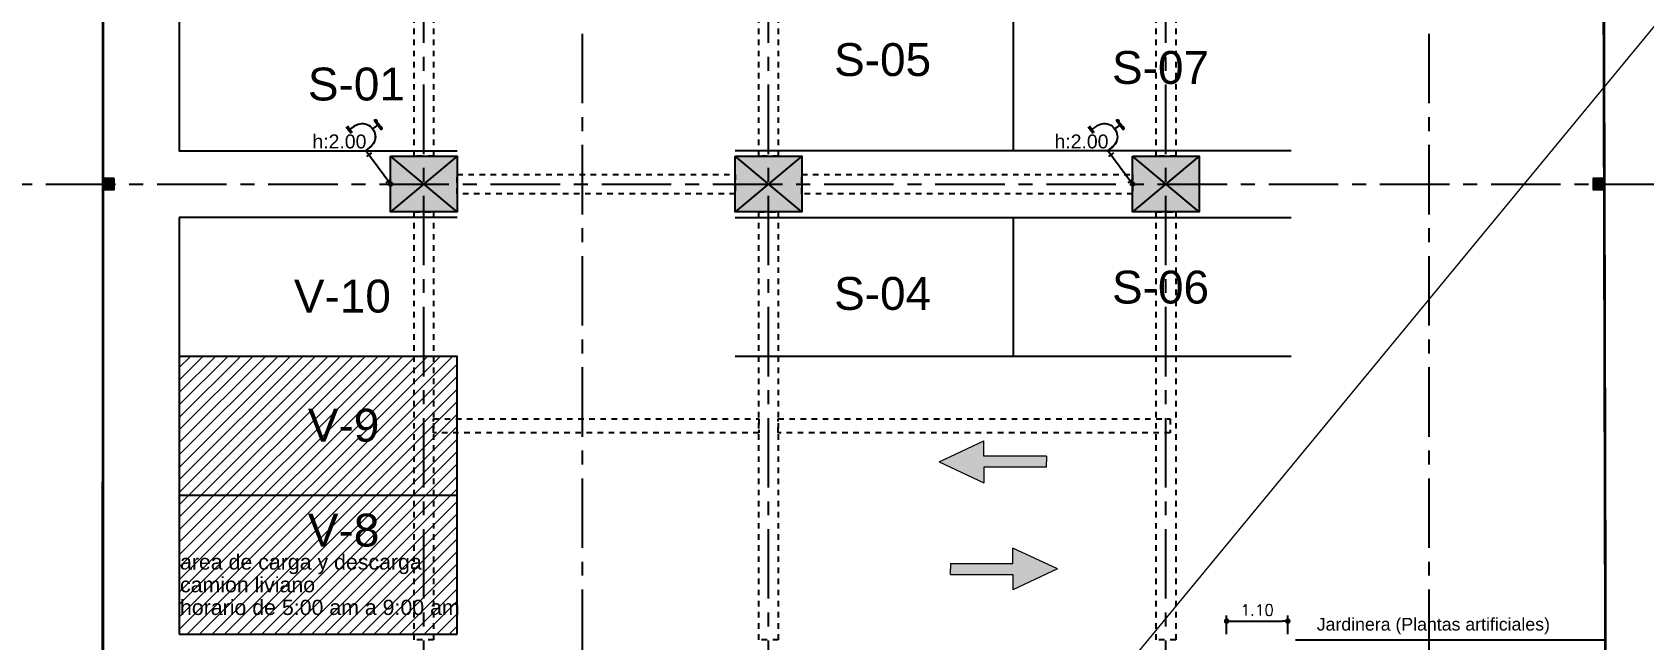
# Model space of a CAD drawing. Header units: metres. Extents: x -598 to 357, y -242 to 574.
# Drawn here: x -318.23 to -289.24, y 438.09 to 449.03 of the extents above; entities that cross this region are included whole.
import ezdxf

# ---------------------------------------------------------------- set-up
doc = ezdxf.new("R2010")
doc.units = ezdxf.units.M
doc.header["$PDMODE"] = 3
for name, pattern in [('xref_Nivel PB$0$CENTERX2', [4, 2.5, -0.5, 0.5, -0.5]), ('xref_Nivel PB$0$PHANTOM', [63.5, 31.75, -6.35, 6.35, -6.35, 6.35, -6.35]), ('Zxref_Eje_Pb$0$HIDDEN2', [0.1875, 0.125, -0.0625]), ('Zxref_Eje_Pb$0$ZXREF-EJES NTECH$0$XREF-EJES$0$CENTERX2', [4, 2.5, -0.5, 0.5, -0.5])]:
    doc.linetypes.add(name, pattern=pattern)
doc.layers.add('Muro Mamspoteria', color=5, linetype='Continuous', lineweight=9)
doc.layers.add('PARQUEOS', color=252, linetype='Continuous', lineweight=0)
for name, color, linetype in [('xref_Nivel PB$0$C-corte', 240, 'xref_Nivel PB$0$PHANTOM'), ('xref_Nivel PB$0$G-grifo', 150, 'Continuous'), ('xref_Nivel PB$0$M-muro mamposteria', 5, 'Continuous'), ('xref_Nivel PB$0$N-nivel', 2, 'Continuous'), ('xref_Nivel PB$0$P-parqueo', 8, 'Continuous'), ('xref_Nivel PB$0$T-texto', 2, 'Continuous'), ('xref_Nivel PB$0$V-vidrio', 1, 'Continuous'), ('xref_Nivel PB$0$xref_Nivel PB$0$POTABLE', 150, 'Continuous'), ('xref_Nivel PB$0$Z-XREF', 7, 'Continuous'), ('Zxref_Eje_Pb$0$EJE-Columna', 4, 'Continuous'), ('Zxref_Eje_Pb$0$EJE-Linea', 8, 'Continuous'), ('Zxref_Eje_Pb$0$EJE-Viga', 8, 'Zxref_Eje_Pb$0$HIDDEN2'), ('Zxref_Eje_Pb$0$EJE_POLIGONO', 6, 'Continuous')]:
    doc.layers.add(name, color=color, linetype=linetype)
doc.layers.add('xref_Nivel PB$0$S-señalizacion', color=253, linetype='Continuous', lineweight=0, transparency=0.2)
doc.styles.add('xref_Nivel PB$0$E-DIM', font='romans.shx')
doc.styles.add('xref_Nivel PB$0$Standard', font='arial.ttf')
doc.styles.add('xref_Nivel PB$0$TS', font='arial.ttf')
doc.dimstyles.new('xref_Nivel PB$0$EJES_100_2', dxfattribs={"dimtxt": 0.2, "dimasz": 0.1, "dimexe": 0.1, "dimexo": 0.1, "dimgap": 0.1, "dimtad": 1, "dimzin": 0, "dimdsep": 46, "dimtxsty": 'xref_Nivel PB$0$E-DIM', "dimblk": 'xref_Nivel PB$0$_Dot', "dimcen": 0.1, "dimclrd": 256, "dimclre": 256, "dimclrt": 2, "dimaunit": 1, "dimadec": 3, "dimazin": 0, "dimtfac": 1, "dimtix": 1, "dimtmove": 2, "dimatfit": 3, "dimldrblk": 'xref_Nivel PB$0$niv', "dimfxl": 1, "dimtolj": 1, "dimtzin": 0, "dimarcsym": 1})

# ---------------------------------------------------------------- blocks, each defined once
blk = doc.blocks.new('xref_Nivel PB$0$SEÑAL TRAFICO')
at = {"layer": 'xref_Nivel PB$0$S-señalizacion', "transparency": 33554534}
h = blk.add_hatch(color=254, dxfattribs=at)
h.dxf.hatch_style = 1
h.paths.add_polyline_path([(2598.428, -445.597), (2598.428, -445.547), (2598.428, -445.497), (2597.303, -445.497), (2597.303, -445.219), (2596.498, -445.597), (2597.303, -445.974), (2597.303, -445.697), (2598.428, -445.697), (2598.428, -445.647)])
at = {"layer": 'xref_Nivel PB$0$S-señalizacion'}
for p, q in [((2596.498, -445.597), (2597.303, -445.219)), ((2596.498, -445.597), (2597.303, -445.974)), ((2598.428, -445.497), (2598.428, -445.547)), ((2598.428, -445.547), (2598.428, -445.597)), ((2598.428, -445.647), (2598.428, -445.597)), ((2598.428, -445.697), (2598.428, -445.647))]:
    blk.add_line(p, q, dxfattribs=at)
for points in [[(2598.428, -445.497), (2597.303, -445.497), (2597.303, -445.219)], [(2598.428, -445.697), (2597.303, -445.697), (2597.303, -445.974)]]:
    blk.add_lwpolyline(points, dxfattribs=at)
blk = doc.blocks.new('Zxref_Eje_Pb$0$C-3')
at = {"layer": 'Zxref_Eje_Pb$0$EJE-Columna', "transparency": 33554559}
h = blk.add_hatch(color=8, dxfattribs=at)
h.dxf.hatch_style = 1
h.paths.add_polyline_path([(-0.1, 0.1), (0.1, 0.1), (0.1, -0.1), (-0.1, -0.1)])
at = {"layer": 'Zxref_Eje_Pb$0$EJE-Columna'}
blk.add_lwpolyline([(0.1, 0.1), (-0.1, 0.1), (-0.1, -0.1), (0.1, -0.1)], close=True, dxfattribs=at)
blk = doc.blocks.new('Zxref_Eje_Pb$0$1.00x1.20')
at = {"layer": 'Zxref_Eje_Pb$0$EJE-Columna', "transparency": 33554559}
h = blk.add_hatch(color=8, dxfattribs=at)
h.dxf.hatch_style = 1
h.paths.add_polyline_path([(-0.6, 0.5), (0.6, 0.5), (0.6, -0.5), (-0.6, -0.5)])
at = {"layer": 'Defpoints'}
for points in [[(0.6, 0.5), (-0.6, -0.5)], [(0.6, -0.5), (-0.6, 0.5)]]:
    blk.add_lwpolyline(points, dxfattribs=at)
at = {"layer": 'Zxref_Eje_Pb$0$EJE-Columna'}
blk.add_lwpolyline([(-0.6, 0.5), (0.6, 0.5), (0.6, -0.5), (-0.6, -0.5)], close=True, dxfattribs=at)
blk = doc.blocks.new('Zxref_Eje_Pb')
at = {"layer": 'Zxref_Eje_Pb$0$EJE-Linea', "linetype": 'Zxref_Eje_Pb$0$ZXREF-EJES NTECH$0$XREF-EJES$0$CENTERX2', "ltscale": 0.5}
for points in [[(48.331, 7.569), (48.331, 67.229)], [(54.531, 7.569), (54.531, 67.229)], [(61.681, 7.569), (61.681, 67.229)], [(37.531, 49.029), (73.531, 49.029)]]:
    blk.add_lwpolyline(points, dxfattribs=at)
at = {"layer": 'Zxref_Eje_Pb$0$EJE-Viga', "ltscale": 0.75}
for points in [[(48.156, 57.229), (48.506, 57.229), (48.506, 49.529), (48.156, 49.529)], [(54.356, 57.229), (54.706, 57.229), (54.706, 49.529), (54.356, 49.529)], [(61.506, 57.229), (61.856, 57.229), (61.856, 49.529), (61.506, 49.529)], [(53.931, 49.204), (53.931, 48.854), (48.931, 48.854), (48.931, 49.204)], [(61.081, 49.204), (61.081, 48.854), (55.131, 48.854), (55.131, 49.204)], [(48.156, 48.529), (48.506, 48.529), (48.506, 40.829), (48.156, 40.829)], [(54.356, 48.529), (54.706, 48.529), (54.706, 40.829), (54.356, 40.829)], [(61.506, 48.529), (61.856, 48.529), (61.856, 40.829), (61.506, 40.829)], [(54.356, 44.804), (54.356, 44.554), (48.506, 44.554), (48.506, 44.804)], [(61.756, 44.804), (61.756, 44.554), (54.706, 44.554), (54.706, 44.804)]]:
    blk.add_lwpolyline(points, close=True, dxfattribs=at)
at = {"layer": 'Zxref_Eje_Pb$0$EJE_POLIGONO', "const_width": 0.05, "flags": 128}
blk.add_lwpolyline([(42.541, 11.14), (42.565, 63.413), (69.531, 63.229), (69.664, 10.39), (42.541, 11.14)], dxfattribs=at)
at = {"layer": 'Zxref_Eje_Pb$0$EJE-Columna'}
for name, p in [('Zxref_Eje_Pb$0$1.00x1.20', (48.331, 49.029)), ('Zxref_Eje_Pb$0$1.00x1.20', (54.531, 49.029)), ('Zxref_Eje_Pb$0$1.00x1.20', (61.681, 49.029)), ('Zxref_Eje_Pb$0$C-3', (42.658, 49.029)), ('Zxref_Eje_Pb$0$C-3', (69.467, 49.031))]:
    blk.add_blockref(name, p, dxfattribs=at)
blk = doc.blocks.new('xref_Nivel PB$0$xref_Nivel PB$0$GRIFO')
at = {"layer": 'xref_Nivel PB$0$xref_Nivel PB$0$POTABLE', "color": 3}
for p, q in [((0.33, 0.948), (0.47, 1.103)), ((0.4, 1.025), (0.483, 0.95)), ((0.84, 0.84), (0.938, 0.948)), ((0.859, 0.823), (0.957, 0.931)), ((0.461, 0.518), (0.543, 0.443)), ((0.065, 0.081), (0.147, 0.006))]:
    blk.add_line(p, q, dxfattribs=at)
at = {"layer": 'xref_Nivel PB$0$xref_Nivel PB$0$POTABLE'}
blk.add_lwpolyline([(0.889, 0.894), (0.826, 0.952, 1.053141), (0.502, 0.608), (0.566, 0.55), (0.082, 0.017)], format="xyb", dxfattribs=at)
at = {"layer": 'xref_Nivel PB$0$xref_Nivel PB$0$POTABLE', "color": 3}
blk.add_circle((0.06, -0.007), 0.0324, dxfattribs=at)
for centre, radius, start, end in [((0.343, 0.973), 0.0279, 63.16, 241.9073), ((0.457, 0.973), 0.105, 108.9669, 166.5763), ((0.447, 1.087), 0.0279, 33.6359, 212.3833)]:
    blk.add_arc(centre, radius, start, end, dxfattribs=at)
blk = doc.blocks.new('xref_Nivel PB$0$Grifo1.20')
at = {"layer": 'xref_Nivel PB$0$G-grifo'}
for p, q in [((-0.71, 0.907), (-0.797, 1.024)), ((-0.689, 0.922), (-0.776, 1.04)), ((-0.233, 1.062), (-0.323, 0.995)), ((-0.171, 0.977), (-0.295, 1.146)), ((-0.346, 0.563), (-0.435, 0.497)), ((0.004, 0.088), (-0.085, 0.022))]:
    blk.add_line(p, q, dxfattribs=at)
blk.add_lwpolyline([(-0.733, 0.981), (-0.664, 1.032, -1.053141), (-0.377, 0.656), (-0.446, 0.606), (-0.019, 0.026)], format="xyb", dxfattribs=at)
blk.add_circle((0, 0), 0.0324, dxfattribs=at)
for centre, radius, start, end in [((-0.273, 1.128), 0.0279, 321.7486, 140.4959), ((-0.295, 1.015), 0.105, 7.5556, 65.1649), ((-0.181, 1.003), 0.0279, 292.2245, 110.9719)]:
    blk.add_arc(centre, radius, start, end, dxfattribs=at)
at = {"layer": 'xref_Nivel PB$0$G-grifo', "insert": (-1.405, 0.892), "char_height": 0.25, "attachment_point": 1, "style": 'xref_Nivel PB$0$Standard'}
blk.add_mtext_dynamic_manual_height_columns('h:2.00', width=0.17287, gutter_width=1.25, heights=[0], dxfattribs=at)
blk = doc.blocks.new('xref_Nivel PB$0$_Dot')
at = {"color": 0, "linetype": 'ByBlock', "lineweight": -2}
blk.add_line((-0.5, 0), (-1, 0), dxfattribs=at)
at = {"color": 0, "linetype": 'ByBlock', "const_width": 0.5}
blk.add_lwpolyline([(-0.25, 0, 1), (0.25, 0, 1)], format="xyb", close=True, dxfattribs=at)
blk = doc.blocks.new('*D232')
at = {"layer": 'Defpoints', "color": 0, "transparency": 16777216}
for p in [(-295.641, 438.429), (-296.741, 438.093), (-295.641, 438.093)]:
    blk.add_point(p, dxfattribs=at)
at = {"layer": 'xref_Nivel PB$0$V-vidrio', "lineweight": -2, "transparency": 16777216}
for p, q in [((-296.741, 438.193), (-296.741, 438.529)), ((-296.641, 438.429), (-295.741, 438.429)), ((-295.641, 438.193), (-295.641, 438.529))]:
    blk.add_line(p, q, dxfattribs=at)
at = {"layer": 'xref_Nivel PB$0$V-vidrio', "lineweight": -2, "transparency": 16777216, "xscale": 0.1, "yscale": 0.1, "zscale": 0.1, "rotation": 180}
blk.add_blockref('xref_Nivel PB$0$_Dot', (-296.741, 438.429), dxfattribs=at)
at = {"layer": 'xref_Nivel PB$0$V-vidrio', "lineweight": -2, "transparency": 16777216, "xscale": 0.1, "yscale": 0.1, "zscale": 0.1}
blk.add_blockref('xref_Nivel PB$0$_Dot', (-295.641, 438.429), dxfattribs=at)
at = {"layer": 'xref_Nivel PB$0$V-vidrio', "color": 2, "transparency": 16777216, "insert": (-296.191, 438.629), "char_height": 0.2, "attachment_point": 5, "style": 'xref_Nivel PB$0$E-DIM', "bg_fill": 3, "box_fill_scale": 1.1, "bg_fill_color": 256, "bg_fill_true_color": 13158600, "bg_fill_transparency": 0}
blk.add_mtext('\\A1;1.10', dxfattribs=at)
blk = doc.blocks.new('xref_Nivel PB$0$niv')

msp = doc.modelspace()

# ---------------------------------------------------------------- linework, layer by layer
at = {"layer": 'xref_Nivel PB$0$C-corte', "linetype": 'xref_Nivel PB$0$CENTERX2', "ltscale": 0.5}
for p, q in [((-308.333, 466.997), (-308.333, 396.583)), ((-293.103, 466.997), (-293.103, 396.731))]:
    msp.add_line(p, q, dxfattribs=at)
at = {"layer": 'xref_Nivel PB$0$M-muro mamposteria'}
msp.add_lwpolyline([(-295.501, 438.093), (-289.926, 438.094), (-289.926, 437.294), (-295.501, 437.293)], dxfattribs=at)
at = {"layer": 'xref_Nivel PB$0$P-parqueo'}
for points in [[(-315.583, 454.393), (-315.583, 446.893), (-310.583, 446.893)], [(-310.583, 445.692), (-315.583, 445.692)], [(-300.583, 445.693), (-300.583, 443.193)], [(-315.583, 438.192), (-310.583, 438.192)]]:
    msp.add_lwpolyline(points, dxfattribs=at)

# ---------------------------------------------------------------- block references
at = {"layer": 'xref_Nivel PB$0$S-señalizacion', "xscale": -1, "rotation": 180}
msp.add_blockref('xref_Nivel PB$0$SEÑAL TRAFICO', (-2898.41, -4.301), dxfattribs=at)
at = {"layer": 'xref_Nivel PB$0$S-señalizacion', "rotation": 179.9999999999999}
msp.add_blockref('xref_Nivel PB$0$SEÑAL TRAFICO', (2296.717, -6.23), dxfattribs=at)

# ---------------------------------------------------------------- texts
at = {"layer": 'xref_Nivel PB$0$T-texto', "style": 'xref_Nivel PB$0$TS'}
for s, p in [('S-05', (-303.803, 448.237)), ('S-07', (-298.803, 448.095)), ('S-01', (-313.27, 447.797)), ('V-10', (-313.522, 443.981)), ('S-04', (-303.803, 444.029)), ('S-06', (-298.803, 444.143)), ('V-9', (-313.27, 441.658)), ('V-8', (-313.27, 439.771))]:
    msp.add_text(s, height=0.5915, dxfattribs=at).set_placement(p)

# ---------------------------------------------------------------- next in the draw order: block references
at = {"layer": 'xref_Nivel PB$0$Z-XREF'}
msp.add_blockref('Zxref_Eje_Pb', (-359.514, 397.264), dxfattribs=at)

# ---------------------------------------------------------------- next in the draw order: hatches: boundary and pattern name
at = {"layer": 'PARQUEOS', "true_color": 0xadddf7, "transparency": 33554495}
h = msp.add_hatch(dxfattribs=at)
h.set_pattern_fill('ANSI31', color=141, scale=0.05)
h.set_pattern_definition([(45, (-359.51364, 397.26446), (-0.1122532, 0.1122532), [])])
h.paths.add_polyline_path([(-315.583, 438.192), (-310.583, 438.192), (-310.583, 443.192), (-315.583, 443.192)])

# ---------------------------------------------------------------- next in the draw order: linework, layer by layer
at = {"flags": 128}
msp.add_lwpolyline([(-316.972, 408.405), (-316.949, 460.677), (-289.983, 460.493), (-289.849, 407.654), (-316.972, 408.405)], dxfattribs=at)
at = {"layer": 'xref_Nivel PB$0$P-parqueo'}
for p, q in [((-300.583, 454.393), (-300.583, 446.893)), ((-295.583, 446.893), (-305.583, 446.893)), ((-315.583, 445.692), (-315.583, 438.192)), ((-305.583, 445.693), (-295.583, 445.693)), ((-295.583, 443.193), (-305.583, 443.193))]:
    msp.add_line(p, q, dxfattribs=at)
for points in [[(-310.583, 438.192), (-310.583, 443.192), (-315.583, 443.192)], [(-310.583, 440.692), (-315.583, 440.692)]]:
    msp.add_lwpolyline(points, dxfattribs=at)

# ---------------------------------------------------------------- next in the draw order: block references
at = {"layer": 'xref_Nivel PB$0$G-grifo'}
for p in [(-311.783, 446.293), (-298.433, 446.293)]:
    msp.add_blockref('xref_Nivel PB$0$Grifo1.20', p, dxfattribs=at)
at = {"layer": 'xref_Nivel PB$0$xref_Nivel PB$0$POTABLE', "linetype": 'Continuous', "xscale": -1, "rotation": 354.1318434548163}
for p in [(-311.722, 446.294), (-298.372, 446.294)]:
    msp.add_blockref('xref_Nivel PB$0$xref_Nivel PB$0$GRIFO', p, dxfattribs=at)

# ---------------------------------------------------------------- next in the draw order: texts
at = {"layer": 'xref_Nivel PB$0$N-nivel', "style": 'xref_Nivel PB$0$TS'}
for s, p in [('area de carga y descarga ', (-315.571, 439.356)), ('camion liviano', (-315.571, 438.947)), ('horario de 5:00 am a 9:00 am', (-315.571, 438.539))]:
    msp.add_text(s, height=0.27459, dxfattribs=at).set_placement(p)
at = {"layer": 'xref_Nivel PB$0$T-texto', "style": 'xref_Nivel PB$0$TS'}
msp.add_text('Jardinera (Plantas artificiales)', height=0.22802, dxfattribs=at).set_placement((-295.12, 438.259))

# ---------------------------------------------------------------- next in the draw order: dimensions: what is measured, and where the dimension line sits
at = {"layer": 'xref_Nivel PB$0$V-vidrio'}
dim = msp.add_linear_dim(base=(-295.641, 438.429), p1=(-296.741, 438.093), p2=(-295.641, 438.093), dimstyle='xref_Nivel PB$0$EJES_100_2', override={"dimfxl": 0.2, "dimtfill": 1}, dxfattribs=at)
dim.commit()
dim.dimension.update_dxf_attribs({"geometry": '*D232', "text_midpoint": (-296.191, 438.629)})

# ---------------------------------------------------------------- next in the draw order: linework, layer by layer
at = {"layer": 'Muro Mamspoteria'}
msp.add_lwpolyline([(-345.651, 380.51), (-261.441, 482.61)], dxfattribs=at)
msp.add_circle((-306.539, 472.241), 101.758, dxfattribs=at)

doc.saveas('drawing.dxf')
